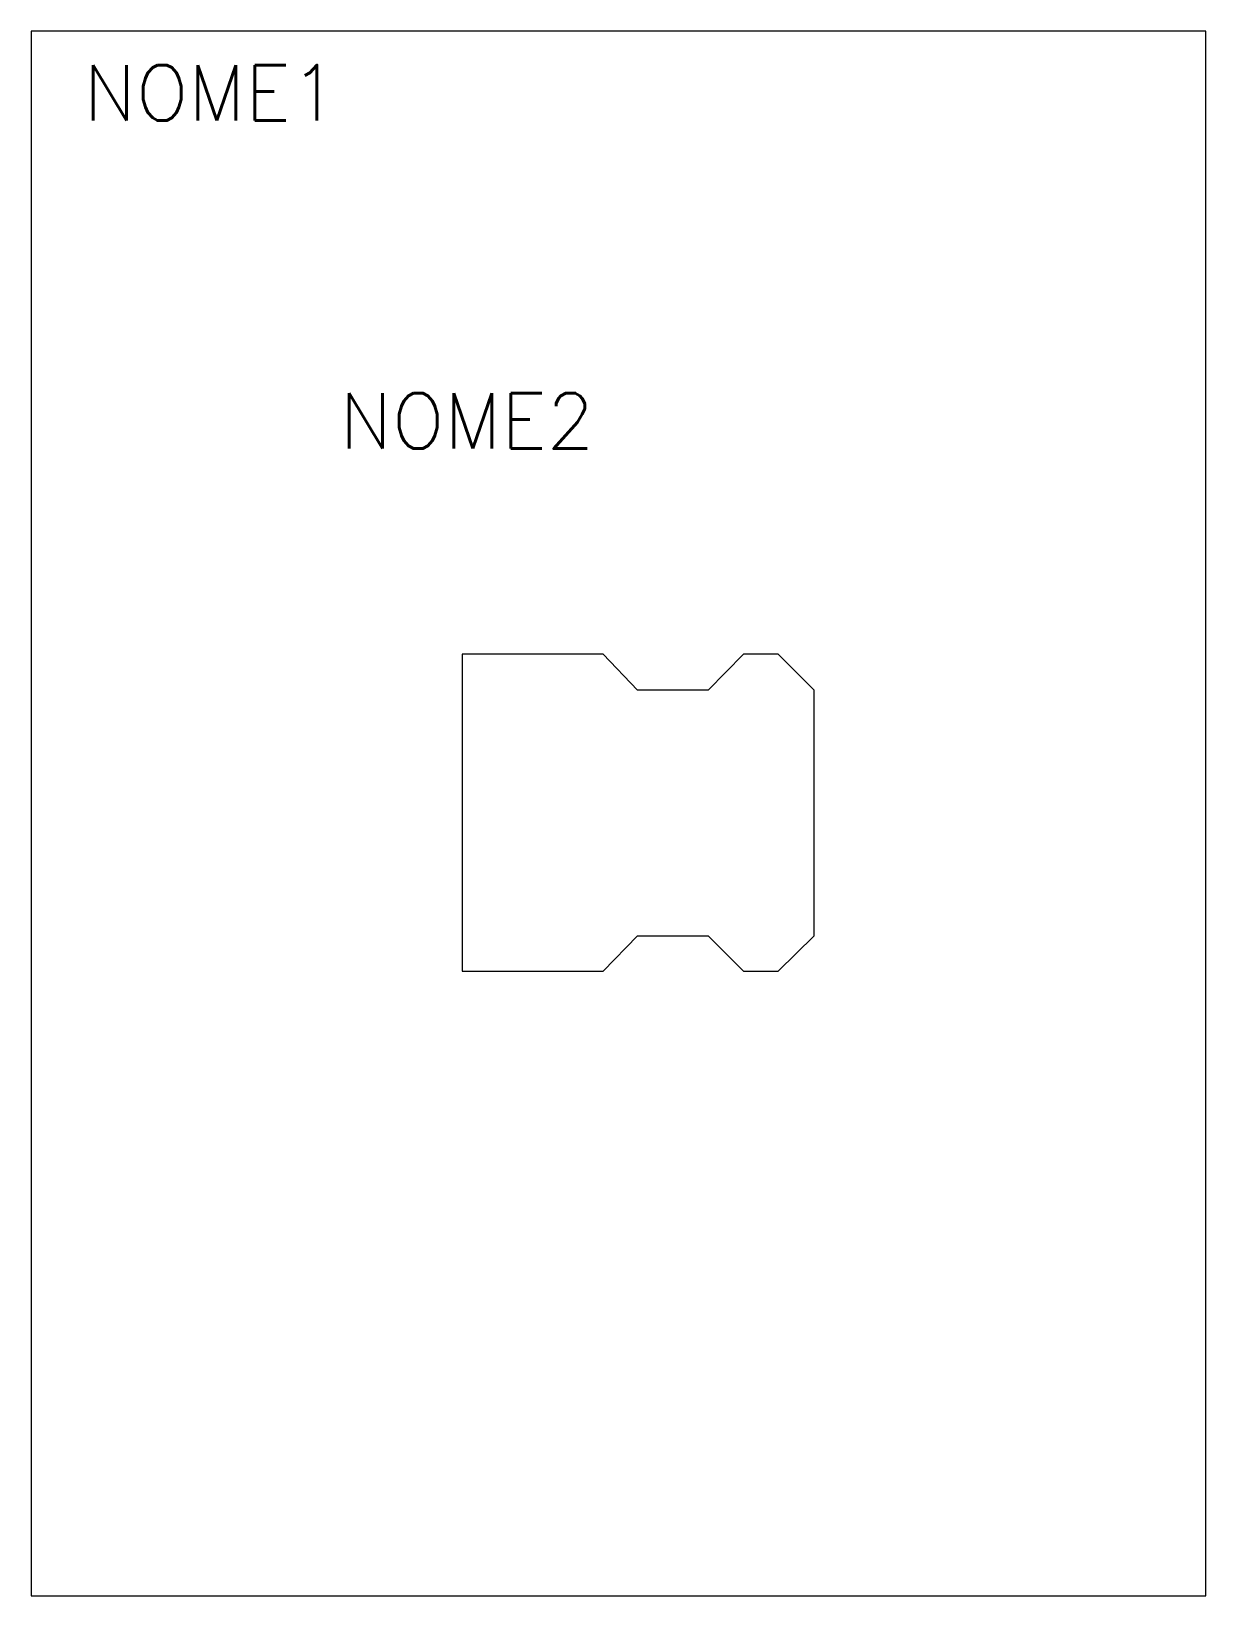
# Model space of a CAD drawing. Header units: millimetres. Extents: x 1509.2 to 1551.5, y 1168.7 to 1225.1.
import ezdxf
from ezdxf.enums import TextEntityAlignment as Align

# ---------------------------------------------------------------- set-up
doc = ezdxf.new("R2010")
doc.units = ezdxf.units.MM
doc.layers.add('24J', color=7, linetype='Continuous')
doc.styles.add('ROMANS', font='romans.shx')

msp = doc.modelspace()

# ---------------------------------------------------------------- linework, layer by layer
at = {"layer": '24J'}
for p, q in [((1551.534, 1225.096), (1509.225, 1225.096)), ((1509.225, 1225.096), (1509.225, 1168.715)), ((1551.534, 1168.715), (1551.534, 1225.096)), ((1529.823, 1202.644), (1524.743, 1202.644)), ((1524.743, 1202.644), (1524.743, 1191.223)), ((1531.065, 1201.346), (1529.823, 1202.644)), ((1534.885, 1202.644), (1533.605, 1201.346)), ((1536.127, 1202.644), (1534.885, 1202.644)), ((1537.425, 1201.346), (1536.127, 1202.644)), ((1533.605, 1201.346), (1531.065, 1201.346)), ((1537.425, 1192.502), (1537.425, 1201.346)), ((1529.823, 1191.223), (1531.065, 1192.502)), ((1531.065, 1192.502), (1533.605, 1192.502)), ((1533.605, 1192.502), (1534.885, 1191.223)), ((1536.127, 1191.223), (1537.425, 1192.502)), ((1524.743, 1191.223), (1529.823, 1191.223)), ((1534.885, 1191.223), (1536.127, 1191.223)), ((1509.225, 1168.715), (1551.534, 1168.715))]:
    msp.add_line(p, q, dxfattribs=at)

# ---------------------------------------------------------------- texts
at = {"style": 'ROMANS', "flags": 4}
msp.add_attdef('NOME1', text='NOME1', height=2, dxfattribs=at).set_placement((1515.697, 1222.881), align=Align.MIDDLE_CENTER)
at = {"lineweight": -3, "style": 'ROMANS'}
msp.add_attdef('NOME2', text='', height=2, dxfattribs=at).set_placement((1524.919, 1211.057), align=Align.MIDDLE_CENTER)

doc.saveas('drawing.dxf')
